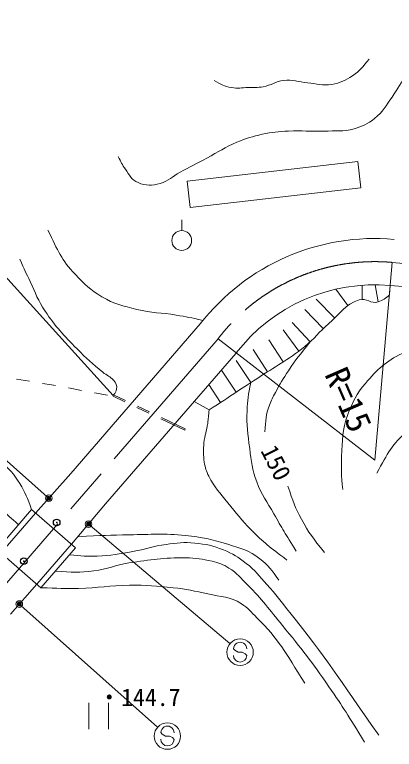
# Model space of a CAD drawing. Units: millimetres, scale not verified. Extents: x 40000 to 680000, y 20000 to 380000.
# Drawn here: x 203152 to 231866, y 254782 to 310294 of the extents above; entities that cross this region are included whole.
import ezdxf
from ezdxf.enums import TextEntityAlignment as Align

# ---------------------------------------------------------------- set-up
doc = ezdxf.new("R2010")
doc.units = ezdxf.units.MM
doc.header["$LTSCALE"] = 1000
doc.header["$PDMODE"] = 32
doc.header["$PDSIZE"] = 500
doc.linetypes.add('CHAIN', pattern=[18.5, 12, -1.5, 3.5, -1.5])
for name, color, linetype, lineweight in [('M-BGD', 7, 'Continuous', 13), ('M-BMK', 2, 'CHAIN', 13), ('M-STR-HTXT', 7, 'Continuous', 13), ('M-STR-STRC', 7, 'Continuous', 13)]:
    doc.layers.add(name, color=color, linetype=linetype, lineweight=lineweight)
doc.layers.add('M-OTRS', color=6, linetype='Continuous')
doc.styles.add('ＭＳ ゴシック', font='')
doc.styles.get('ＭＳ ゴシック').set_extended_font_data('MS Gothic')

msp = doc.modelspace()

# ---------------------------------------------------------------- linework, layer by layer
at = {"layer": 'M-BGD'}
for p, q in [((216187, 297723), (229103, 299205)), ((229103, 299205), (229330, 297218)), ((216187, 297723), (216415, 295736)), ((216415, 295736), (229330, 297218)), ((215787, 293980), (215787, 294780)), ((231713, 291575), (230398, 276633)), ((229423, 288781), (229441, 289848)), ((230644, 288593), (230406, 289883)), ((231498, 289134), (231560, 289832)), ((231560, 289832), (241004, 289001)), ((228344, 288312), (227445, 289549)), ((227358, 287369), (225953, 288792)), ((226487, 286573), (225105, 288019)), ((225503, 285570), (224145, 287038)), ((217182, 286923), (207388, 275623)), ((224653, 284877), (223454, 286477)), ((218535, 285812), (230398, 276633)), ((223459, 284052), (222376, 285733)), ((222265, 283304), (221199, 284996)), ((219891, 284704), (210033, 273331)), ((221009, 282488), (219908, 284158)), ((219899, 281760), (218806, 283435)), ((203289, 282749), (204277, 282592)), ((205264, 282435), (205948, 282326)), ((205948, 282326), (206250, 282270)), ((207234, 282089), (208217, 281908)), ((218719, 280994), (217845, 282344)), ((209201, 281727), (210184, 281546)), ((210633, 281562), (210590, 281471)), ((210590, 281471), (211494, 281043)), ((210633, 281562), (211537, 281133)), ((217856, 280435), (216733, 281061)), ((212397, 280614), (213300, 280185)), ((212440, 280704), (213343, 280275)), ((214247, 279846), (216053, 278988)), ((214204, 279756), (216010, 278898)), ((216010, 278898), (216053, 278988)), ((204731, 272634), (207388, 275623)), ((210033, 273331), (207451, 270276)), ((204429, 272896), (201809, 269873)), ((204731, 272634), (202111, 269611)), ((204429, 272896), (207754, 270014)), ((201809, 269873), (205134, 266991)), ((207451, 270276), (204831, 267253)), ((207754, 270014), (205134, 266991)), ((202827, 265003), (204831, 267253)), ((208756, 258296), (208756, 256296)), ((210256, 258296), (210256, 256296))]:
    msp.add_line(p, q, dxfattribs=at)
msp.add_circle((215787, 293230), 750, dxfattribs=at)
for radius, end in [(16750, 142.096), (13250, 142.4707)]:
    msp.add_arc((230398, 276633), radius, 84.9723, end, dxfattribs=at)
for points, knots in [([(234927, 310294), (234420, 309427), (234283, 309177), (233909, 308439), (233413, 307458), (233283, 306839), (232772, 305866), (232392, 305142), (232158, 304744), (231695, 304070), (231234, 303399), (231023, 302952), (230378, 302454), (229841, 302039), (229477, 301858), (228822, 301676), (227964, 301438), (227439, 301531), (226548, 301497), (225497, 301456), (224905, 301557), (223855, 301497), (223079, 301452), (222640, 301420), (221880, 301257), (221114, 301094), (220690, 300957), (219965, 300659), (219037, 300277), (218578, 299930), (217691, 299462), (216895, 299042), (216445, 298815), (215656, 298385), (215068, 298064), (214804, 297730), (214160, 297547), (213530, 297367), (213089, 297355), (212484, 297607), (211980, 297816), (211839, 298177), (211526, 298624), (211280, 298976), (211198, 299130), (210988, 299582)], [0, 0, 0, 0, 1, 1, 1, 2, 2, 2, 3, 3, 3, 4, 4, 4, 5, 5, 5, 6, 6, 6, 7, 7, 7, 8, 8, 8, 9, 9, 9, 10, 10, 10, 11, 11, 11, 12, 12, 12, 13, 13, 13, 14, 14, 14, 15, 15, 15, 15]), ([(218229, 305327), (218770, 305024), (218999, 304884), (219546, 304788), (220029, 304703), (220312, 304776), (220803, 304788), (221247, 304799), (221502, 304770), (221940, 304848), (222566, 304959), (222865, 305249), (223496, 305327), (224195, 305413), (224589, 305205), (225291, 305147), (226015, 305088), (226430, 304911), (227147, 305028), (227798, 305134), (228152, 305322), (228703, 305686), (229282, 306069), (229481, 306333), (229960, 306943)], [0, 0, 0, 0, 1, 1, 1, 2, 2, 2, 3, 3, 3, 4, 4, 4, 5, 5, 5, 6, 6, 6, 7, 7, 7, 8, 8, 8, 8]), ([(217396, 287193), (216433, 287403), (216169, 287454), (215378, 287597), (214215, 287805), (213527, 287727), (212384, 288024), (211325, 288299), (210691, 288418), (209752, 288978), (208874, 289502), (208451, 289918), (207745, 290656), (206680, 291771), (206436, 292439), (205672, 294013)], [0, 0, 0, 0, 1, 1, 1, 2, 2, 2, 3, 3, 3, 4, 4, 4, 5, 5, 5, 5]), ([(210633, 281562), (210761, 281705), (210828, 281807), (210865, 281996), (210918, 282269), (210815, 282460), (210631, 282668), (210367, 282965), (210126, 283028), (209817, 283278), (209019, 283923), (208587, 284308), (207869, 285041), (206846, 286086), (206260, 286682), (205453, 287901), (204915, 288713), (204734, 289240), (204318, 290120), (204007, 290779), (203908, 290999), (203554, 291822)], [0, 0, 0, 0, 1, 1, 1, 2, 2, 2, 3, 3, 3, 4, 4, 4, 5, 5, 5, 6, 6, 6, 7, 7, 7, 7]), ([(231498, 289134), (231203, 288850), (231019, 288717), (230644, 288593), (230110, 288417), (229750, 288911), (229212, 288747), (228109, 288410), (227769, 287671), (226884, 286931), (226142, 286310), (225852, 285819), (225094, 285217), (223758, 284156), (222886, 283728), (221462, 282788), (220059, 281861), (219612, 281571), (217856, 280435)], [0, 0, 0, 0, 1, 1, 1, 2, 2, 2, 3, 3, 3, 4, 4, 4, 5, 5, 5, 6, 6, 6, 6]), ([(222080, 278761), (222152, 279680), (222133, 280036), (222418, 280785), (222564, 281171), (222672, 281378), (222868, 281742), (223225, 282405), (223449, 282764), (223862, 283394), (224446, 284284), (224695, 284569), (225503, 285570)], [0, 0, 0, 0, 1, 1, 1, 2, 2, 2, 3, 3, 3, 4, 4, 4, 4]), ([(227967, 274418), (227861, 275560), (227844, 275932), (227881, 276902), (227929, 278153), (227911, 278900), (228352, 280071), (228725, 281060), (228987, 281630), (229680, 282427), (230601, 283485), (231192, 284105), (232464, 284697), (233619, 285234), (234372, 285285), (235633, 285468), (237008, 285667), (237803, 285707), (239188, 285596), (241082, 285445), (242098, 285026), (243942, 284568), (246018, 284054), (247187, 283765), (249210, 283069), (251055, 282435), (252074, 282025), (253835, 281185), (255315, 280479), (256188, 280130), (257518, 279172), (259133, 278009), (259904, 277176), (261287, 275746), (262714, 274270), (263439, 273371), (264713, 271763), (265574, 270677), (265858, 270308), (266855, 268936)], [0, 0, 0, 0, 1, 1, 1, 2, 2, 2, 3, 3, 3, 4, 4, 4, 5, 5, 5, 6, 6, 6, 7, 7, 7, 8, 8, 8, 9, 9, 9, 10, 10, 10, 11, 11, 11, 12, 12, 12, 13, 13, 13, 13]), ([(221009, 282488), (220819, 281523), (220774, 281199), (220730, 280364), (220672, 279253), (220782, 278626), (220927, 277523), (221059, 276521), (221112, 275940), (221461, 274992), (221832, 273987), (222230, 273507), (222755, 272573), (223383, 271457), (223611, 271098), (224443, 269761)], [0, 0, 0, 0, 1, 1, 1, 2, 2, 2, 3, 3, 3, 4, 4, 4, 5, 5, 5, 5]), ([(204429, 272896), (204139, 273797), (203961, 274134), (203535, 274863), (202701, 276287), (201753, 276726), (200521, 277825), (199884, 278394), (199509, 278700), (198785, 279153), (197945, 279679), (197366, 279770), (196486, 280226), (195502, 280736), (195176, 280944), (194035, 281656)], [0, 0, 0, 0, 1, 1, 1, 2, 2, 2, 3, 3, 3, 4, 4, 4, 5, 5, 5, 5]), ([(188624, 280961), (190034, 280779), (190519, 280720), (191677, 280350), (192802, 279990), (193421, 279720), (194443, 279129), (195918, 278276), (196697, 277708), (198034, 276651), (198822, 276028), (199232, 275640), (199974, 274963), (200854, 274160), (201324, 273687), (202200, 272880), (202681, 272437), (202833, 272296), (203435, 271750)], [0, 0, 0, 0, 1, 1, 1, 2, 2, 2, 3, 3, 3, 4, 4, 4, 5, 5, 5, 6, 6, 6, 6]), ([(261673, 269664), (260693, 270791), (260341, 271158), (259360, 271977), (258142, 272994), (257292, 273340), (255934, 274161), (252697, 276119), (250900, 277264), (247497, 278915), (246038, 279623), (245186, 279960), (243642, 280457), (242669, 280770), (242127, 280993), (241115, 281142), (240089, 281293), (239491, 281300), (238460, 281185), (237101, 281034), (236342, 280803), (235076, 280286), (234114, 279892), (233639, 279505), (232849, 278829), (231685, 277834), (231387, 277157), (230537, 275660)], [0, 0, 0, 0, 1, 1, 1, 2, 2, 2, 3, 3, 3, 4, 4, 4, 5, 5, 5, 6, 6, 6, 7, 7, 7, 8, 8, 8, 9, 9, 9, 9]), ([(223743, 269085), (222430, 270080), (221997, 270379), (221028, 271371), (220291, 272126), (219928, 272597), (219266, 273419), (218664, 274167), (218262, 274558), (217837, 275419), (217645, 275810), (217556, 276050), (217496, 276483), (217418, 277048), (217418, 277376), (217468, 277945), (217519, 278524), (217671, 278831), (217749, 279407), (217803, 279807), (217819, 279946), (217856, 280435)], [0, 0, 0, 0, 1, 1, 1, 2, 2, 2, 3, 3, 3, 4, 4, 4, 5, 5, 5, 6, 6, 6, 7, 7, 7, 7]), ([(226580, 269649), (225706, 270748), (225394, 271117), (224836, 272180), (224351, 273105), (224208, 273495), (223824, 274655)], [0, 0, 0, 0, 1, 1, 1, 2, 2, 2, 2]), ([(207933, 270846), (209806, 270944), (210311, 270968), (211837, 270990), (213492, 271014), (214429, 271116), (216075, 270942), (217342, 270809), (218049, 270650), (219266, 270276), (220261, 269969), (220881, 269828), (221695, 269180), (222355, 268655), (222605, 268335), (223124, 267561)], [0, 0, 0, 0, 1, 1, 1, 2, 2, 2, 3, 3, 3, 4, 4, 4, 5, 5, 5, 5]), ([(207293, 269483), (208259, 269378), (208573, 269358), (209395, 269376), (210452, 269399), (211036, 269548), (212077, 269727), (213070, 269898), (213600, 270141), (214599, 270270), (215441, 270379), (215926, 270455), (216770, 270366), (217636, 270273), (218135, 270186), (218941, 269855), (219665, 269557), (220047, 269314), (220665, 268833), (221354, 268297), (221638, 267879), (222229, 267237), (222949, 266455), (223287, 265959), (223953, 265130), (226760, 261635), (227548, 260346), (230689, 255840)], [0, 0, 0, 0, 1, 1, 1, 2, 2, 2, 3, 3, 3, 4, 4, 4, 5, 5, 5, 6, 6, 6, 7, 7, 7, 8, 8, 8, 9, 9, 9, 9]), ([(229604, 255329), (228379, 257350), (228025, 257915), (226922, 259511), (225632, 261379), (224847, 262383), (223410, 264140), (222409, 265366), (221879, 266086), (220761, 267205), (220236, 267730), (219990, 268097), (219356, 268482), (218897, 268761), (218600, 268864), (218079, 268993), (217322, 269180), (216879, 269231), (216100, 269248), (214410, 269286), (213463, 269105), (211790, 268865), (210739, 268715), (210194, 268387), (209140, 268259), (208009, 268121), (207550, 268159), (206222, 268247)], [0, 0, 0, 0, 1, 1, 1, 2, 2, 2, 3, 3, 3, 4, 4, 4, 5, 5, 5, 6, 6, 6, 7, 7, 7, 8, 8, 8, 9, 9, 9, 9]), ([(205134, 266991), (206492, 266934), (206875, 266929), (207991, 266943), (209497, 266964), (210334, 267179), (211839, 267181), (213128, 267182), (213853, 267142), (215134, 266996), (216173, 266878), (216749, 266750), (217770, 266522), (218774, 266297), (219432, 266338), (220300, 265784), (220816, 265454), (221020, 265156), (221459, 264729), (223182, 263057), (223575, 262150), (225097, 259775)], [0, 0, 0, 0, 1, 1, 1, 2, 2, 2, 3, 3, 3, 4, 4, 4, 5, 5, 5, 6, 6, 6, 7, 7, 7, 7])]:
    msp.add_open_spline(points, degree=3, knots=knots, dxfattribs=at)
for p in [(206328, 271917), (203843, 268998)]:
    msp.add_point(p, dxfattribs=at)
at = {"layer": 'M-BMK'}
for p, q in [((231713, 291575), (241176, 290742)), ((218535, 285812), (201506, 266165))]:
    msp.add_line(p, q, dxfattribs=at)
msp.add_arc((230398, 276633), 15000, 84.9723, 142.2669, dxfattribs=at)
at = {"layer": 'M-OTRS'}
for p in [(206328, 271917), (203843, 268998)]:
    msp.add_point(p, dxfattribs=at)
at = {"layer": 'M-STR-HTXT'}
msp.add_line((192076, 301912), (210612, 281517), dxfattribs=at)
at = {"layer": 'M-STR-STRC'}
for p, q in [((205615, 273854), (195264, 283056)), ((208857, 271706), (219435, 262767)), ((203613, 265660), (213954, 256447)), ((219804, 262262), (219704, 262380)), ((220049, 262123), (219804, 262262)), ((220349, 262120), (220049, 262123)), ((220595, 262008), (220349, 262120)), ((220700, 261872), (220595, 262008)), ((214306, 255922), (214206, 256040)), ((214551, 255783), (214306, 255922)), ((214852, 255781), (214551, 255783)), ((215097, 255669), (214852, 255781)), ((215203, 255533), (215097, 255669))]:
    msp.add_line(p, q, dxfattribs=at)
for centre, radius in [((205727, 273755), 150), ((205727, 273755), 120), ((205727, 273755), 90), ((205727, 273755), 60), ((205727, 273755), 30), ((208742, 271803), 150), ((208742, 271803), 120), ((208742, 271803), 90), ((208742, 271803), 60), ((208742, 271803), 30), ((203501, 265760), 150), ((203501, 265760), 120), ((203501, 265760), 90), ((203501, 265760), 60), ((203501, 265760), 30), ((220199, 262121), 1000), ((214701, 255782), 1000)]:
    msp.add_circle(centre, radius, dxfattribs=at)
for centre, start, end in [((220204, 262376), 359.5549, 179.5549), ((220200, 261876), 179.5549, 359.5549), ((214706, 256036), 359.5549, 179.5549), ((214703, 255536), 179.5549, 359.5549)]:
    msp.add_arc(centre, 500, start, end, dxfattribs=at)
for p in [(205727, 273755), (208742, 271803), (203501, 265760)]:
    msp.add_point(p, dxfattribs=at)

# ---------------------------------------------------------------- texts
at = {"layer": 'M-BGD', "style": 'ＭＳ ゴシック'}
msp.add_text('R=15\u3000', height=1833, rotation=293.62, dxfattribs=at).set_placement((230398, 276633), align=Align.MIDDLE_RIGHT)
msp.add_text('150', height=1320, rotation=296.771, dxfattribs=at).set_placement((222922, 276441), align=Align.MIDDLE_CENTER)
msp.add_text('・144.7', height=1320, dxfattribs=at).set_placement((209406, 258713), align=Align.MIDDLE_LEFT)

doc.saveas('drawing.dxf')
